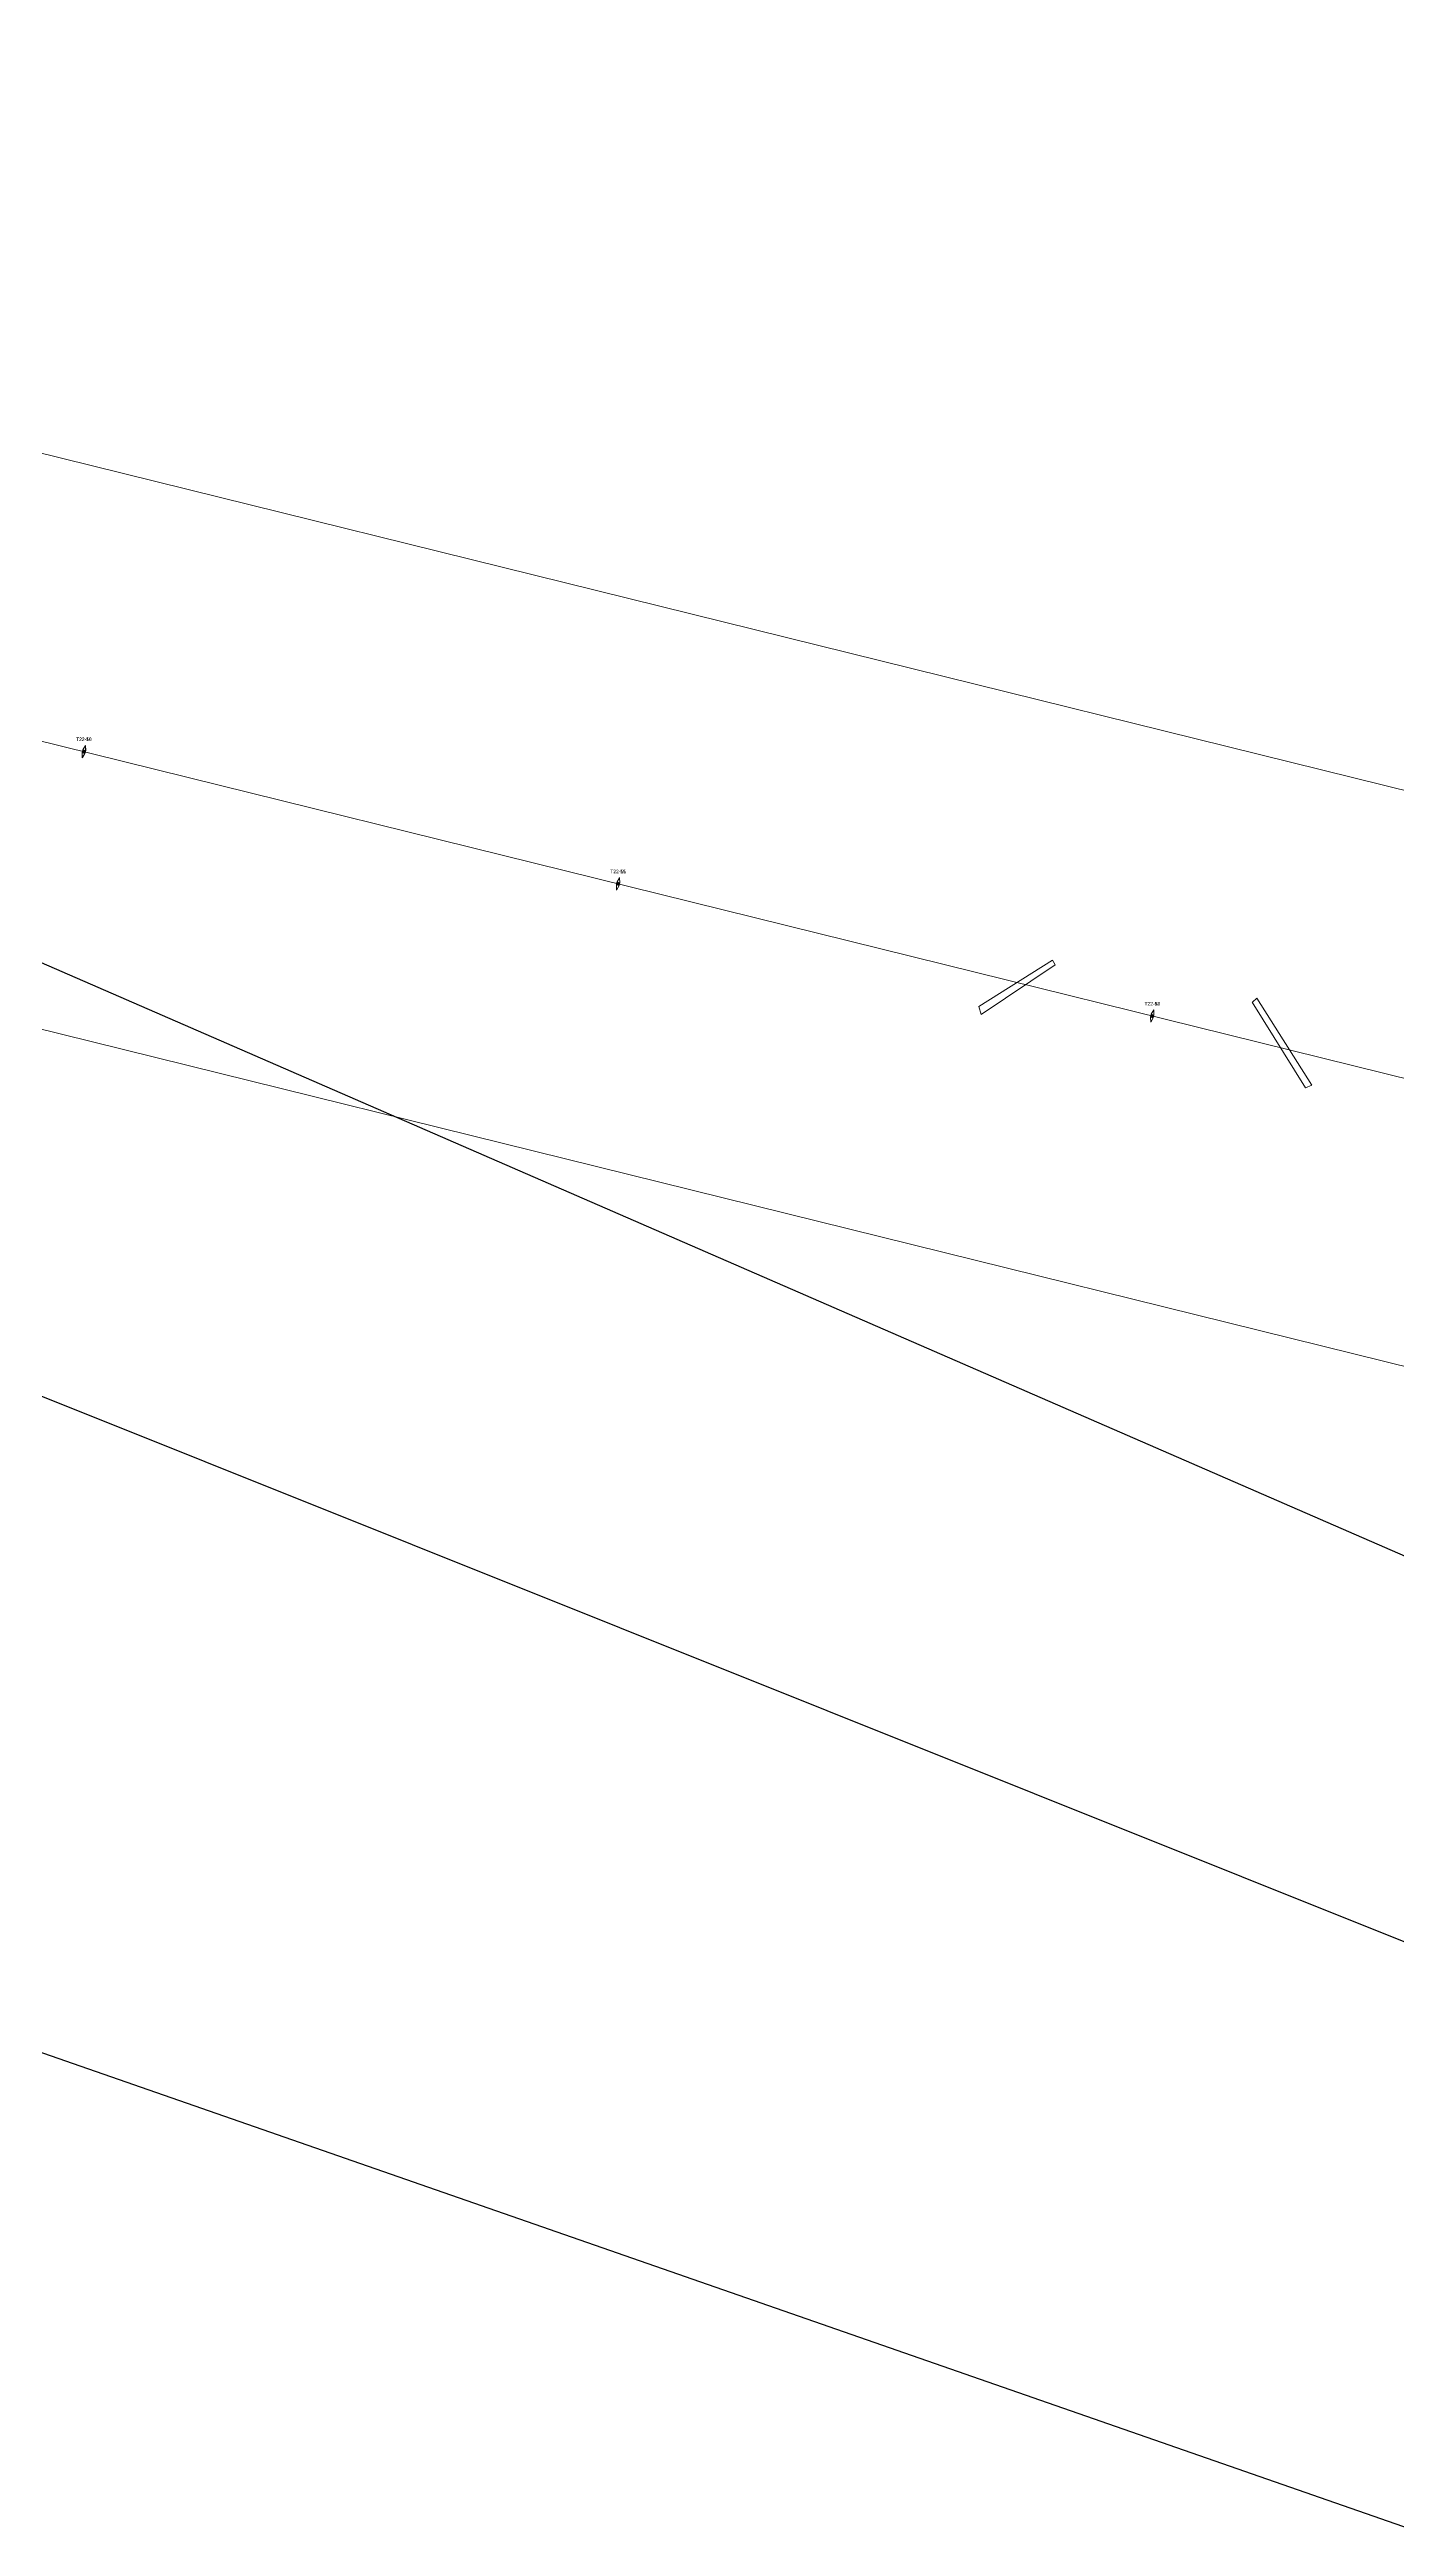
# Model space of a CAD drawing. Header units: metres. Extents: x -4 to 509425, y 7549 to 4732445.
# Drawn here: x 495354 to 496317, y 4716037 to 4717808 of the extents above; entities that cross this region are included whole.
import ezdxf

# ---------------------------------------------------------------- set-up
doc = ezdxf.new("R2010")
doc.units = ezdxf.units.M
doc.header["$LTSCALE"] = 0.01
doc.header["$MEASUREMENT"] = 0
doc.layers.get('0').update_dxf_attribs({"lineweight": 0})
for name, color, linetype, lineweight in [('Apoyos__ptw_', 7, 'Continuous', 0), ('Cañada real vía verde camino o similar__ptw_', 32, 'Continuous', 0), ('Denominación apoyos__ptw_', 7, 'Continuous', 0), ('LEAR TRAMOS AEREOS', 2, 'Continuous', 0)]:
    doc.layers.add(name, color=color, linetype=linetype, lineweight=lineweight)
doc.layers.add('Cruces no definidos proyecto', color=3, linetype='Continuous')
doc.styles.get("Standard").update_dxf_attribs({"font": 'arial.ttf'})

# ---------------------------------------------------------------- blocks, each defined once
blk = doc.blocks.new('veintidos')
at = {"layer": 'Apoyos__ptw_', "linetype": 'Continuous', "flags": 128}
for points in [[(495379.2, 4717310.5), (495377.4, 4717307.3), (495379.4, 4717306.8), (495376.9, 4717305.3), (495378.9, 4717304.8), (495377, 4717301.6), (495376.9, 4717305.3), (495377.4, 4717307.3), (495378.9, 4717304.8), (495379.4, 4717306.8)], [(495761.4, 4717216), (495759.5, 4717212.7), (495761.5, 4717212.2), (495759.1, 4717210.8), (495761, 4717210.3), (495759.2, 4717207), (495759.1, 4717210.8), (495759.5, 4717212.7), (495761, 4717210.3), (495761.5, 4717212.2)], [(496143.5, 4717121.4), (496141.6, 4717118.2), (496143.6, 4717117.7), (496141.2, 4717116.2), (496143.1, 4717115.7), (496141.3, 4717112.5), (496141.2, 4717116.2), (496141.6, 4717118.2), (496143.1, 4717115.7), (496143.6, 4717117.7)]]:
    blk.add_lwpolyline(points, close=True, dxfattribs=at)
at = {"layer": 'Cañada real vía verde camino o similar__ptw_', "linetype": 'Continuous', "flags": 128}
for points in [[(496018.4, 4717123.7), (496071, 4717157), (496071, 4717157), (496071, 4717157), (496071, 4717157), (496071, 4717157), (496071, 4717157), (496071, 4717157), (496071, 4717157), (496071, 4717157), (496071, 4717157), (496071, 4717157), (496071, 4717157), (496071, 4717157), (496071, 4717157), (496071, 4717157), (496071, 4717157), (496071, 4717157), (496071, 4717157), (496071, 4717157), (496071, 4717157), (496071, 4717157), (496071, 4717157), (496071, 4717157), (496071, 4717157), (496071, 4717157), (496071, 4717157), (496071, 4717157), (496071, 4717157), (496071, 4717157), (496071, 4717157), (496071, 4717157), (496071, 4717157), (496072.9, 4717153.5), (496072.9, 4717153.5), (496072.9, 4717153.5), (496072.9, 4717153.5), (496072.9, 4717153.5), (496072.9, 4717153.5), (496072.9, 4717153.5), (496072.9, 4717153.5), (496072.9, 4717153.5), (496072.9, 4717153.5), (496072.9, 4717153.5), (496072.9, 4717153.5), (496072.9, 4717153.5), (496072.9, 4717153.5), (496072.9, 4717153.5), (496072.9, 4717153.5), (496072.9, 4717153.5), (496072.9, 4717153.5), (496072.9, 4717153.5), (496072.9, 4717153.5), (496072.9, 4717153.5), (496072.9, 4717153.5), (496072.9, 4717153.5), (496072.9, 4717153.5), (496072.9, 4717153.5), (496072.9, 4717153.5), (496072.9, 4717153.5), (496072.9, 4717153.5), (496072.9, 4717153.5), (496072.9, 4717153.5), (496020, 4717118), (496020, 4717118), (496020, 4717118), (496020, 4717118), (496020, 4717118), (496020, 4717118), (496020, 4717118), (496020, 4717118), (496020, 4717118), (496020, 4717118), (496020, 4717118), (496020, 4717118), (496020, 4717118), (496020, 4717118), (496020, 4717118), (496020, 4717118), (496020, 4717118), (496020, 4717118), (496020, 4717118), (496020, 4717118), (496020, 4717118), (496020, 4717118), (496020, 4717118), (496020, 4717118), (496020, 4717118), (496020, 4717118), (496020, 4717118), (496020, 4717118), (496020, 4717118), (496020, 4717118), (496020, 4717118), (496020, 4717118), (496020, 4717118), (496020, 4717118), (496020, 4717118), (496020, 4717118), (496020, 4717118), (496018.4, 4717123.7)], [(496018.4, 4717123.7), (496071, 4717157), (496071, 4717157), (496071, 4717157), (496071, 4717157), (496071, 4717157), (496071, 4717157), (496071, 4717157), (496071, 4717157), (496071, 4717157), (496071, 4717157), (496071, 4717157), (496071, 4717157), (496071, 4717157), (496071, 4717157), (496071, 4717157), (496071, 4717157), (496071, 4717157), (496071, 4717157), (496071, 4717157), (496071, 4717157), (496071, 4717157), (496071, 4717157), (496071, 4717157), (496071, 4717157), (496071, 4717157), (496071, 4717157), (496071, 4717157), (496071, 4717157), (496071, 4717157), (496071, 4717157), (496071, 4717157), (496071, 4717157), (496072.9, 4717153.5), (496072.9, 4717153.5), (496072.9, 4717153.5), (496072.9, 4717153.5), (496072.9, 4717153.5), (496072.9, 4717153.5), (496072.9, 4717153.5), (496072.9, 4717153.5), (496072.9, 4717153.5), (496072.9, 4717153.5), (496072.9, 4717153.5), (496072.9, 4717153.5), (496072.9, 4717153.5), (496072.9, 4717153.5), (496072.9, 4717153.5), (496072.9, 4717153.5), (496072.9, 4717153.5), (496072.9, 4717153.5), (496072.9, 4717153.5), (496072.9, 4717153.5), (496072.9, 4717153.5), (496072.9, 4717153.5), (496072.9, 4717153.5), (496072.9, 4717153.5), (496072.9, 4717153.5), (496072.9, 4717153.5), (496072.9, 4717153.5), (496072.9, 4717153.5), (496072.9, 4717153.5), (496072.9, 4717153.5), (496020, 4717118), (496020, 4717118), (496020, 4717118), (496020, 4717118), (496020, 4717118), (496020, 4717118), (496020, 4717118), (496020, 4717118), (496020, 4717118), (496020, 4717118), (496020, 4717118), (496020, 4717118), (496020, 4717118), (496020, 4717118), (496020, 4717118), (496020, 4717118), (496020, 4717118), (496020, 4717118), (496020, 4717118), (496020, 4717118), (496020, 4717118), (496020, 4717118), (496020, 4717118), (496020, 4717118), (496020, 4717118), (496020, 4717118), (496020, 4717118), (496020, 4717118), (496020, 4717118), (496020, 4717118), (496020, 4717118), (496020, 4717118), (496020, 4717118), (496020, 4717118), (496020, 4717118), (496020, 4717118), (496020, 4717118), (496018.4, 4717123.7)], [(496214, 4717126.9), (496214.2, 4717127), (496217.3, 4717129.7), (496217.3, 4717129.7), (496217.3, 4717129.7), (496217.3, 4717129.7), (496217.3, 4717129.7), (496217.3, 4717129.7), (496217.3, 4717129.7), (496217.3, 4717129.7), (496217.3, 4717129.7), (496217.3, 4717129.7), (496217.3, 4717129.7), (496217.3, 4717129.7), (496217.3, 4717129.7), (496217.3, 4717129.7), (496217.3, 4717129.7), (496217.3, 4717129.7), (496217.3, 4717129.7), (496217.3, 4717129.7), (496217.3, 4717129.7), (496217.3, 4717129.7), (496217.3, 4717129.7), (496217.3, 4717129.7), (496217.3, 4717129.7), (496217.3, 4717129.7), (496217.3, 4717129.7), (496217.3, 4717129.7), (496217.3, 4717129.7), (496217.3, 4717129.7), (496217.3, 4717129.7), (496217.3, 4717129.7), (496217.3, 4717129.7), (496217.3, 4717129.7), (496217.3, 4717129.7), (496217.3, 4717129.7), (496256.5, 4717067.6), (496256.5, 4717067.6), (496256.5, 4717067.6), (496256.5, 4717067.6), (496256.5, 4717067.6), (496256.5, 4717067.6), (496256.5, 4717067.6), (496256.5, 4717067.6), (496256.5, 4717067.6), (496256.5, 4717067.6), (496256.5, 4717067.6), (496256.5, 4717067.6), (496256.5, 4717067.6), (496256.5, 4717067.6), (496256.5, 4717067.6), (496256.5, 4717067.6), (496256.5, 4717067.6), (496256.5, 4717067.6), (496256.5, 4717067.6), (496256.5, 4717067.6), (496256.5, 4717067.6), (496256.5, 4717067.6), (496256.5, 4717067.6), (496256.5, 4717067.6), (496256.5, 4717067.6), (496256.5, 4717067.6), (496256.5, 4717067.6), (496256.5, 4717067.6), (496256.5, 4717067.6), (496256.5, 4717067.6), (496256.5, 4717067.6), (496256.5, 4717067.6), (496256.5, 4717067.6), (496252.1, 4717065.5), (496252.1, 4717065.5), (496252.1, 4717065.5), (496252.1, 4717065.5), (496252.1, 4717065.5), (496252.1, 4717065.5), (496252.1, 4717065.5), (496252.1, 4717065.5), (496252.1, 4717065.5), (496252.1, 4717065.5), (496252.1, 4717065.5), (496252.1, 4717065.5), (496252.1, 4717065.5), (496252.1, 4717065.5), (496252.1, 4717065.5), (496252.1, 4717065.5), (496252.1, 4717065.5), (496252.1, 4717065.5), (496252.1, 4717065.5), (496252.1, 4717065.5), (496252.1, 4717065.5), (496252.1, 4717065.5), (496252.1, 4717065.5), (496252.1, 4717065.5), (496252.1, 4717065.5), (496252.1, 4717065.5), (496252.1, 4717065.5), (496252.1, 4717065.5), (496252.1, 4717065.5), (496214, 4717126.9), (496214, 4717126.9), (496214, 4717126.9), (496214, 4717126.9), (496214, 4717126.9), (496214, 4717126.9), (496214, 4717126.9), (496214, 4717126.9), (496214, 4717126.9), (496214, 4717126.9), (496214, 4717126.9), (496214, 4717126.9), (496214, 4717126.9), (496214, 4717126.9), (496214, 4717126.9), (496214, 4717126.9), (496214, 4717126.9), (496214, 4717126.9), (496214, 4717126.9), (496214, 4717126.9), (496214, 4717126.9), (496214, 4717126.9), (496214, 4717126.9), (496214, 4717126.9), (496214, 4717126.9), (496214, 4717126.9), (496214, 4717126.9), (496214, 4717126.9), (496214, 4717126.9), (496214, 4717126.9), (496214, 4717126.9), (496214, 4717126.9), (496214, 4717126.9)], [(496214, 4717126.9), (496214.2, 4717127), (496217.3, 4717129.7), (496217.3, 4717129.7), (496217.3, 4717129.7), (496217.3, 4717129.7), (496217.3, 4717129.7), (496217.3, 4717129.7), (496217.3, 4717129.7), (496217.3, 4717129.7), (496217.3, 4717129.7), (496217.3, 4717129.7), (496217.3, 4717129.7), (496217.3, 4717129.7), (496217.3, 4717129.7), (496217.3, 4717129.7), (496217.3, 4717129.7), (496217.3, 4717129.7), (496217.3, 4717129.7), (496217.3, 4717129.7), (496217.3, 4717129.7), (496217.3, 4717129.7), (496217.3, 4717129.7), (496217.3, 4717129.7), (496217.3, 4717129.7), (496217.3, 4717129.7), (496217.3, 4717129.7), (496217.3, 4717129.7), (496217.3, 4717129.7), (496217.3, 4717129.7), (496217.3, 4717129.7), (496217.3, 4717129.7), (496217.3, 4717129.7), (496217.3, 4717129.7), (496217.3, 4717129.7), (496217.3, 4717129.7), (496256.5, 4717067.6), (496256.5, 4717067.6), (496256.5, 4717067.6), (496256.5, 4717067.6), (496256.5, 4717067.6), (496256.5, 4717067.6), (496256.5, 4717067.6), (496256.5, 4717067.6), (496256.5, 4717067.6), (496256.5, 4717067.6), (496256.5, 4717067.6), (496256.5, 4717067.6), (496256.5, 4717067.6), (496256.5, 4717067.6), (496256.5, 4717067.6), (496256.5, 4717067.6), (496256.5, 4717067.6), (496256.5, 4717067.6), (496256.5, 4717067.6), (496256.5, 4717067.6), (496256.5, 4717067.6), (496256.5, 4717067.6), (496256.5, 4717067.6), (496256.5, 4717067.6), (496256.5, 4717067.6), (496256.5, 4717067.6), (496256.5, 4717067.6), (496256.5, 4717067.6), (496256.5, 4717067.6), (496256.5, 4717067.6), (496256.5, 4717067.6), (496256.5, 4717067.6), (496256.5, 4717067.6), (496252.1, 4717065.5), (496252.1, 4717065.5), (496252.1, 4717065.5), (496252.1, 4717065.5), (496252.1, 4717065.5), (496252.1, 4717065.5), (496252.1, 4717065.5), (496252.1, 4717065.5), (496252.1, 4717065.5), (496252.1, 4717065.5), (496252.1, 4717065.5), (496252.1, 4717065.5), (496252.1, 4717065.5), (496252.1, 4717065.5), (496252.1, 4717065.5), (496252.1, 4717065.5), (496252.1, 4717065.5), (496252.1, 4717065.5), (496252.1, 4717065.5), (496252.1, 4717065.5), (496252.1, 4717065.5), (496252.1, 4717065.5), (496252.1, 4717065.5), (496252.1, 4717065.5), (496252.1, 4717065.5), (496252.1, 4717065.5), (496252.1, 4717065.5), (496252.1, 4717065.5), (496252.1, 4717065.5), (496214, 4717126.9), (496214, 4717126.9), (496214, 4717126.9), (496214, 4717126.9), (496214, 4717126.9), (496214, 4717126.9), (496214, 4717126.9), (496214, 4717126.9), (496214, 4717126.9), (496214, 4717126.9), (496214, 4717126.9), (496214, 4717126.9), (496214, 4717126.9), (496214, 4717126.9), (496214, 4717126.9), (496214, 4717126.9), (496214, 4717126.9), (496214, 4717126.9), (496214, 4717126.9), (496214, 4717126.9), (496214, 4717126.9), (496214, 4717126.9), (496214, 4717126.9), (496214, 4717126.9), (496214, 4717126.9), (496214, 4717126.9), (496214, 4717126.9), (496214, 4717126.9), (496214, 4717126.9), (496214, 4717126.9), (496214, 4717126.9), (496214, 4717126.9), (496214, 4717126.9)]]:
    blk.add_lwpolyline(points, dxfattribs=at)
at = {"layer": 'Denominación apoyos__ptw_', "linetype": 'Continuous', "char_height": 2.5, "attachment_point": 8, "line_spacing_factor": 0.5}
for s, insert in [('T22-50', (495378.1, 4717313.7)), ('T22-51', (495760.3, 4717219.1)), ('T22-52', (496142.4, 4717124.5))]:
    blk.add_mtext(s, dxfattribs=dict(at, insert=insert))

msp = doc.modelspace()

# ---------------------------------------------------------------- linework, layer by layer
at = {"color": 5}
msp.add_lwpolyline([(484900.497, 4718140.211), (490826.186, 4717645.711), (493296.683, 4718027.126), (496567.966, 4717217.654), (499084.795, 4718098.371), (500600.958, 4718460.832), (501582.427, 4719465.787), (501620.207, 4720722.559), (502019.92, 4720707.42), (501976.306, 4719296.597), (500827.332, 4718103.33), (496587.583, 4716800.735), (493278.454, 4717619.573), (490840.266, 4717243.146), (484895.504, 4717739.237)], dxfattribs=at)
at = {"layer": 'Apoyos__ptw_', "color": 2, "linetype": 'Continuous', "flags": 128}
for points in [[(495377.058, 4717301.571), (495378.894, 4717304.825), (495376.952, 4717305.306), (495379.374, 4717306.767), (495377.432, 4717307.247), (495379.268, 4717310.501), (495379.374, 4717306.767), (495378.894, 4717304.825), (495377.432, 4717307.247), (495376.952, 4717305.306)], [(495759.179, 4717207.016), (495761.015, 4717210.27), (495759.073, 4717210.75), (495761.495, 4717212.211), (495759.554, 4717212.692), (495761.389, 4717215.946), (495761.495, 4717212.211), (495761.015, 4717210.27), (495759.554, 4717212.692), (495759.073, 4717210.75)], [(496141.287, 4717112.464), (496143.123, 4717115.718), (496141.181, 4717116.198), (496143.603, 4717117.659), (496141.662, 4717118.14), (496143.497, 4717121.394), (496143.603, 4717117.659), (496143.123, 4717115.718), (496141.662, 4717118.14), (496141.181, 4717116.198)]]:
    msp.add_lwpolyline(points, close=True, dxfattribs=at)
at = {"layer": 'Cruces no definidos proyecto'}
for points in [[(493011.099, 4717780.666), (504279.564, 4713269.168)], [(491831.058, 4717598.482), (504279.564, 4713269.168)], [(494502.901, 4717522.618), (504279.564, 4713269.168)]]:
    msp.add_lwpolyline(points, dxfattribs=at)
at = {"layer": 'LEAR TRAMOS AEREOS'}
msp.add_lwpolyline([(481062.712, 4718241.102), (483591.469, 4718147.65), (483728.167, 4717871.383), (484898.001, 4717939.724), (490833.226, 4717444.429), (493287.568, 4717823.35), (496577.774, 4717009.194), (499139.875, 4717905.754), (500649.776, 4718244.084)], dxfattribs=at)

# ---------------------------------------------------------------- block references
msp.add_blockref('veintidos', (0, 0))

# ---------------------------------------------------------------- texts
at = {"layer": 'Denominación apoyos__ptw_', "color": 2, "linetype": 'Continuous', "char_height": 2.5, "attachment_point": 8, "line_spacing_factor": 0.5}
for s, insert in [('T22-16', (495378.163, 4717313.636)), ('T22-15', (495760.284, 4717219.081)), ('T22-14', (496142.392, 4717124.529))]:
    msp.add_mtext(s, dxfattribs=dict(at, insert=insert))

doc.saveas('drawing.dxf')
